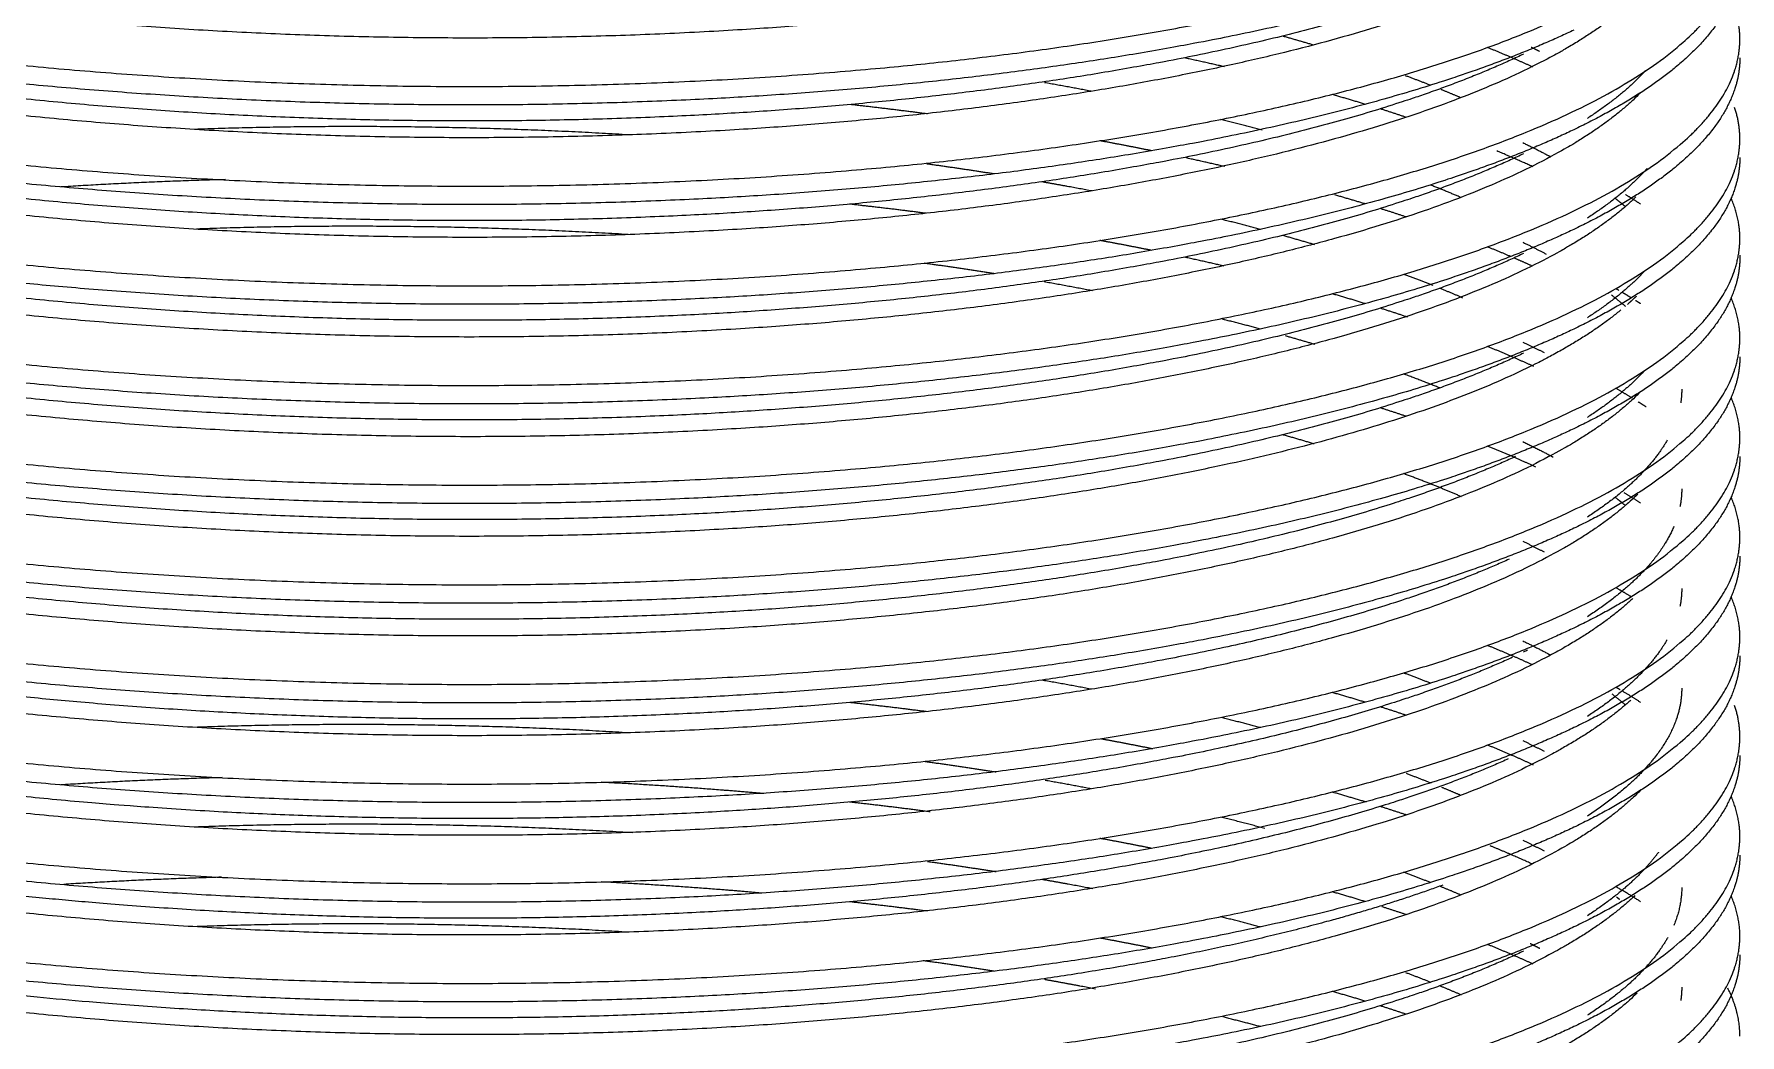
# Model space of a CAD drawing. Header units: millimetres. Extents: x 4812 to 5406, y -603 to -183.
# Drawn here: x 5315.96 to 5336.5, y -526.6 to -514.54 of the extents above; entities that cross this region are included whole.
import ezdxf

# ---------------------------------------------------------------- set-up
doc = ezdxf.new("R2010")
doc.units = ezdxf.units.MM
doc.header["$LTSCALE"] = 0.1
doc.layers.get('0').update_dxf_attribs({"lineweight": 13})

msp = doc.modelspace()

# ---------------------------------------------------------------- linework, layer by layer
at = {"lineweight": -3}
for points, weights, knots in [([(5306.853, -512.844), (5310.316, -514.496), (5316.76, -515.002), (5323.205, -515.509), (5328.855, -514.618), (5334.506, -513.727), (5336.053, -512.004), (5336.495, -511.511), (5336.495, -511.006)], [1, 0.923879532511, 1, 0.923879532511, 1, 0.923879532511, 1, 0.976999908643, 0.967898949015], [-53.02302, -53.02302, -53.02302, -39.767265, -39.767265, -26.51151, -26.51151, -13.255755, -13.255755, -9.250478, -9.250478, -9.250478]), ([(5335.199, -511.745), (5333.557, -513.267), (5328.49, -514.063), (5323.086, -514.912), (5316.924, -514.424), (5310.761, -513.936), (5307.45, -512.354)], [0.991711266515, 0.928278063108, 1, 0.923879532511, 1, 0.923879532511, 1], [-37.295232, -37.295232, -37.295232, -25.351796, -25.351796, -12.675898, -12.675898, 0, 0, 0]), ([(5306.914, -514.073), (5310.382, -515.701), (5316.76, -516.203), (5323.205, -516.709), (5328.855, -515.818), (5334.506, -514.927), (5336.053, -513.204), (5336.495, -512.712), (5336.495, -512.206)], [0.998577536081, 0.924597537032, 1, 0.923879532511, 1, 0.923879532511, 1, 0.976999908643, 0.967898949015], [-52.897985, -52.897985, -52.897985, -39.767265, -39.767265, -26.51151, -26.51151, -13.255755, -13.255755, -9.250478, -9.250478, -9.250478]), ([(5335.219, -512.927), (5333.593, -514.462), (5328.49, -515.264), (5323.086, -516.112), (5316.924, -515.625), (5310.761, -515.137), (5307.45, -513.554)], [0.992555251561, 0.927804263814, 1, 0.923879532511, 1, 0.923879532511, 1], [-37.374132, -37.374132, -37.374132, -25.351796, -25.351796, -12.675898, -12.675898, 0, 0, 0]), ([(5334.496, -513.294), (5332.453, -514.273), (5328.855, -514.841), (5323.205, -515.732), (5316.76, -515.225), (5310.384, -514.724), (5306.916, -513.097)], [0.965590945302, 0.950151436096, 1, 0.923879532511, 1, 0.924627124775, 0.998519499938], [-35.192228, -35.192228, -35.192228, -26.51151, -26.51151, -13.255755, -13.255755, -0.130187, -0.130187, -0.130187]), ([(5306.853, -515.245), (5310.316, -516.896), (5316.76, -517.403), (5323.205, -517.91), (5328.855, -517.019), (5334.506, -516.127), (5336.053, -514.404), (5336.495, -513.912), (5336.495, -513.407)], [1, 0.923879532511, 1, 0.923879532511, 1, 0.923879532511, 1, 0.976999908643, 0.967898949015], [-53.02302, -53.02302, -53.02302, -39.767265, -39.767265, -26.51151, -26.51151, -13.255755, -13.255755, -9.250478, -9.250478, -9.250478]), ([(5333.891, -513.584), (5331.937, -514.52), (5328.49, -515.062), (5323.086, -515.911), (5316.924, -515.423), (5310.761, -514.935), (5307.45, -513.353)], [0.96565146601, 0.95005413795, 1, 0.923879532511, 1, 0.923879532511, 1], [-33.66899, -33.66899, -33.66899, -25.351796, -25.351796, -12.675898, -12.675898, 0, 0, 0]), ([(5336.495, -513.63), (5336.495, -514.135), (5336.053, -514.627), (5335.547, -515.191), (5334.496, -515.695)], [0.967898949015, 0.976999908643, 1, 0.973728096415, 0.965590945302], [-43.772542, -43.772542, -43.772542, -39.767265, -39.767265, -35.192228, -35.192228, -35.192228]), ([(5334.496, -514.495), (5332.453, -515.473), (5328.855, -516.041), (5323.205, -516.932), (5316.76, -516.425), (5310.316, -515.919), (5306.853, -514.267)], [0.965590945302, 0.950151436096, 1, 0.923879532511, 1, 0.923879532511, 1], [-35.192228, -35.192228, -35.192228, -26.51151, -26.51151, -13.255755, -13.255755, 0, 0, 0]), ([(5335.195, -514.15), (5333.549, -515.669), (5328.49, -516.464), (5323.086, -517.313), (5316.924, -516.825), (5310.761, -516.337), (5307.45, -514.755)], [0.991531587595, 0.9283797955, 1, 0.923879532511, 1, 0.923879532511, 1], [-37.278292, -37.278292, -37.278292, -25.351796, -25.351796, -12.675898, -12.675898, 0, 0, 0]), ([(5306.935, -516.484), (5310.405, -518.104), (5316.76, -518.603), (5323.205, -519.11), (5328.855, -518.219), (5334.506, -517.328), (5336.053, -515.605), (5336.495, -515.113), (5336.495, -514.607)], [0.998086364511, 0.924848689449, 1, 0.923879532511, 1, 0.923879532511, 1, 0.976999908643, 0.967898949015], [-52.854249, -52.854249, -52.854249, -39.767265, -39.767265, -26.51151, -26.51151, -13.255755, -13.255755, -9.250478, -9.250478, -9.250478]), ([(5333.891, -514.784), (5331.937, -515.721), (5328.49, -516.262), (5323.086, -517.111), (5316.924, -516.624), (5310.761, -516.136), (5307.45, -514.553)], [0.96565146601, 0.95005413795, 1, 0.923879532511, 1, 0.923879532511, 1], [-33.66899, -33.66899, -33.66899, -25.351796, -25.351796, -12.675898, -12.675898, 0, 0, 0]), ([(5336.495, -514.83), (5336.495, -515.335), (5336.053, -515.828), (5335.547, -516.392), (5334.496, -516.895)], [0.967898949015, 0.976999908643, 1, 0.973728096415, 0.965590945302], [-43.772542, -43.772542, -43.772542, -39.767265, -39.767265, -35.192228, -35.192228, -35.192228]), ([(5335.297, -515.251), (5333.739, -516.84), (5328.49, -517.664), (5323.086, -518.513), (5316.924, -518.025), (5310.761, -517.538), (5307.45, -515.955)], [0.996079364981, 0.925893114436, 1, 0.923879532511, 1, 0.923879532511, 1], [-37.692384, -37.692384, -37.692384, -25.351796, -25.351796, -12.675898, -12.675898, 0, 0, 0]), ([(5334.496, -515.695), (5332.453, -516.674), (5328.855, -517.241), (5323.205, -518.132), (5316.76, -517.626), (5310.944, -517.168), (5307.471, -515.741)], [0.965590945302, 0.950151436096, 1, 0.923879532511, 1, 0.930790299066, 0.987433285625], [-35.192228, -35.192228, -35.192228, -26.51151, -26.51151, -13.255755, -13.255755, -1.203453, -1.203453, -1.203453]), ([(5306.853, -517.646), (5310.316, -519.297), (5316.76, -519.804), (5323.205, -520.31), (5328.855, -519.419), (5334.506, -518.528), (5336.053, -516.805), (5336.495, -516.313), (5336.495, -515.808)], [1, 0.923879532511, 1, 0.923879532511, 1, 0.923879532511, 1, 0.976999908643, 0.967898949015], [-53.02302, -53.02302, -53.02302, -39.767265, -39.767265, -26.51151, -26.51151, -13.255755, -13.255755, -9.250478, -9.250478, -9.250478]), ([(5333.891, -515.985), (5331.937, -516.921), (5328.49, -517.463), (5323.086, -518.312), (5316.924, -517.824), (5310.761, -517.336), (5307.45, -515.754)], [0.96565146601, 0.95005413795, 1, 0.923879532511, 1, 0.923879532511, 1], [-33.66899, -33.66899, -33.66899, -25.351796, -25.351796, -12.675898, -12.675898, 0, 0, 0]), ([(5336.495, -516.03), (5336.495, -516.536), (5336.053, -517.028), (5335.547, -517.592), (5334.496, -518.096)], [0.967898949015, 0.976999908643, 1, 0.973728096415, 0.965590945302], [-43.772542, -43.772542, -43.772542, -39.767265, -39.767265, -35.192228, -35.192228, -35.192228]), ([(5335.377, -516.165), (5335.375, -516.168), (5335.372, -516.17), (5335.1, -516.473), (5334.659, -516.759)], [0.999759701386, 0.999879660447, 1, 0.985062710813, 0.975987776801], [-38.047734, -38.047734, -38.047734, -38.027694, -38.027694, -35.540274, -35.540274, -35.540274]), ([(5335.243, -516.505), (5333.637, -518.056), (5328.49, -518.865), (5323.086, -519.713), (5316.924, -519.226), (5310.761, -518.738), (5307.45, -517.155)], [0.993602158107, 0.927225532363, 1, 0.923879532511, 1, 0.923879532512, 1], [-37.470504, -37.470504, -37.470504, -25.351796, -25.351796, -12.675898, -12.675898, 0, 0, 0]), ([(5334.496, -516.895), (5332.453, -517.874), (5328.855, -518.442), (5323.205, -519.333), (5316.76, -518.826), (5310.406, -518.327), (5306.937, -516.707)], [0.965590945302, 0.950151436096, 1, 0.923879532511, 1, 0.92486862965, 0.998047510062], [-35.192228, -35.192228, -35.192228, -26.51151, -26.51151, -13.255755, -13.255755, -0.172243, -0.172243, -0.172243]), ([(5333.891, -517.185), (5331.937, -518.122), (5328.49, -518.663), (5323.086, -519.512), (5316.924, -519.024), (5310.761, -518.536), (5307.45, -516.954)], [0.96565146601, 0.95005413795, 1, 0.923879532511, 1, 0.923879532511, 1], [-33.66899, -33.66899, -33.66899, -25.351796, -25.351796, -12.675898, -12.675898, 0, 0, 0]), ([(5306.853, -518.846), (5310.316, -520.497), (5316.76, -521.004), (5323.205, -521.511), (5328.855, -520.62), (5334.506, -519.728), (5336.053, -518.006), (5336.495, -517.513), (5336.495, -517.008)], [1, 0.923879532511, 1, 0.923879532511, 1, 0.923879532511, 1, 0.976999908643, 0.967898949015], [-53.02302, -53.02302, -53.02302, -39.767265, -39.767265, -26.51151, -26.51151, -13.255755, -13.255755, -9.250478, -9.250478, -9.250478]), ([(5336.495, -517.231), (5336.495, -517.736), (5336.053, -518.228), (5335.547, -518.793), (5334.496, -519.296)], [0.967898949015, 0.976999908643, 1, 0.973728096415, 0.965590945302], [-43.772542, -43.772542, -43.772542, -39.767265, -39.767265, -35.192228, -35.192228, -35.192228]), ([(5334.496, -518.096), (5332.453, -519.075), (5328.855, -519.642), (5323.205, -520.533), (5316.76, -520.026), (5310.316, -519.52), (5306.853, -517.868)], [0.965590945302, 0.950151436096, 1, 0.923879532511, 1, 0.923879532511, 1], [-35.192228, -35.192228, -35.192228, -26.51151, -26.51151, -13.255755, -13.255755, 0, 0, 0]), ([(5335.063, -517.866), (5333.329, -519.305), (5328.49, -520.065), (5323.086, -520.914), (5316.924, -520.426), (5310.761, -519.938), (5307.45, -518.356)], [0.986631563552, 0.931284006982, 1, 0.923879532511, 1, 0.923879532511, 1], [-36.79467, -36.79467, -36.79467, -25.351796, -25.351796, -12.675898, -12.675898, 0, 0, 0]), ([(5333.891, -518.386), (5331.937, -519.322), (5328.49, -519.864), (5323.086, -520.712), (5316.924, -520.225), (5310.761, -519.737), (5307.45, -518.154)], [0.96565146601, 0.95005413795, 1, 0.923879532511, 1, 0.923879532511, 1], [-33.66899, -33.66899, -33.66899, -25.351796, -25.351796, -12.675898, -12.675898, 0, 0, 0]), ([(5306.853, -520.046), (5310.316, -521.698), (5316.76, -522.204), (5323.205, -522.711), (5328.855, -521.82), (5334.506, -520.929), (5336.053, -519.206), (5336.495, -518.714), (5336.495, -518.208)], [1, 0.923879532511, 1, 0.923879532511, 1, 0.923879532511, 1, 0.976999908643, 0.967898949015], [-53.02302, -53.02302, -53.02302, -39.767265, -39.767265, -26.51151, -26.51151, -13.255755, -13.255755, -9.250478, -9.250478, -9.250478]), ([(5336.495, -518.431), (5336.495, -518.936), (5336.053, -519.429), (5335.547, -519.993), (5334.496, -520.496)], [0.967898949015, 0.976999908643, 1, 0.973728096415, 0.965590945302], [-43.772542, -43.772542, -43.772542, -39.767265, -39.767265, -35.192228, -35.192228, -35.192228]), ([(5335.28, -518.87), (5333.705, -520.446), (5328.49, -521.265), (5323.086, -522.114), (5316.924, -521.626), (5310.761, -521.139), (5307.45, -519.556)], [0.995258807095, 0.926328946517, 1, 0.923879532511, 1, 0.923879532512, 1], [-37.619808, -37.619808, -37.619808, -25.351796, -25.351796, -12.675898, -12.675898, 0, 0, 0]), ([(5334.496, -519.296), (5332.453, -520.275), (5328.855, -520.842), (5323.205, -521.733), (5316.76, -521.227), (5310.374, -520.725), (5306.907, -519.094)], [0.965590945302, 0.950151436096, 1, 0.923879532511, 1, 0.924518767996, 0.998732265223], [-35.192228, -35.192228, -35.192228, -26.51151, -26.51151, -13.255755, -13.255755, -0.111318, -0.111318, -0.111318]), ([(5306.853, -521.247), (5310.316, -522.898), (5316.76, -523.405), (5323.205, -523.911), (5328.855, -523.02), (5334.506, -522.129), (5336.053, -520.406), (5336.495, -519.914), (5336.495, -519.409)], [1, 0.923879532511, 1, 0.923879532511, 1, 0.923879532511, 1, 0.976999908643, 0.967898949015], [-53.02302, -53.02302, -53.02302, -39.767265, -39.767265, -26.51151, -26.51151, -13.255755, -13.255755, -9.250478, -9.250478, -9.250478]), ([(5333.793, -519.632), (5331.846, -520.537), (5328.49, -521.064), (5323.086, -521.913), (5316.924, -521.425), (5310.761, -520.937), (5307.45, -519.355)], [0.9649095899, 0.951308106832, 1, 0.923879532511, 1, 0.923879532512, 1], [-33.460173, -33.460173, -33.460173, -25.351796, -25.351796, -12.675898, -12.675898, 0, 0, 0]), ([(5336.495, -519.631), (5336.495, -520.137), (5336.053, -520.629), (5335.547, -521.193), (5334.496, -521.697)], [0.967898949015, 0.976999908643, 1, 0.973728096415, 0.965590945302], [-43.772542, -43.772542, -43.772542, -39.767265, -39.767265, -35.192228, -35.192228, -35.192228]), ([(5335.62, -519.435), (5335.522, -519.605), (5335.372, -519.771), (5335.1, -520.074), (5334.659, -520.361)], [0.985236098129, 0.991716667311, 1, 0.985062710813, 0.975987776801], [-39.407069, -39.407069, -39.407069, -38.027694, -38.027694, -35.540274, -35.540274, -35.540274]), ([(5335.267, -520.083), (5333.681, -521.65), (5328.49, -522.466), (5323.086, -523.315), (5316.924, -522.827), (5310.761, -522.339), (5307.45, -520.756)], [0.994664873489, 0.926647766728, 1, 0.923879532511, 1, 0.923879532511, 1], [-37.566716, -37.566716, -37.566716, -25.351796, -25.351796, -12.675898, -12.675898, 0, 0, 0]), ([(5334.496, -520.496), (5332.453, -521.475), (5328.855, -522.043), (5323.205, -522.934), (5316.76, -522.427), (5310.316, -521.921), (5306.853, -520.269)], [0.965590945302, 0.950151436096, 1, 0.923879532511, 1, 0.923879532511, 1], [-35.192228, -35.192228, -35.192228, -26.51151, -26.51151, -13.255755, -13.255755, 0, 0, 0]), ([(5306.853, -522.447), (5310.316, -524.099), (5316.76, -524.605), (5323.205, -525.112), (5328.855, -524.221), (5334.506, -523.33), (5336.053, -521.607), (5336.495, -521.114), (5336.495, -520.609)], [1, 0.923879532511, 1, 0.923879532511, 1, 0.923879532511, 1, 0.976999908643, 0.967898949015], [-53.02302, -53.02302, -53.02302, -39.767265, -39.767265, -26.51151, -26.51151, -13.255755, -13.255755, -9.250478, -9.250478, -9.250478]), ([(5335.7, -520.475), (5335.594, -520.726), (5335.372, -520.972), (5335.1, -521.274), (5334.659, -521.561)], [0.97955042137, 0.987829255437, 1, 0.985062710813, 0.975987776801], [-40.054417, -40.054417, -40.054417, -38.027694, -38.027694, -35.540274, -35.540274, -35.540274]), ([(5333.716, -520.868), (5331.776, -521.748), (5328.49, -522.264), (5323.086, -523.113), (5316.924, -522.625), (5311.428, -522.19), (5308.109, -520.845)], [0.964391332865, 0.952280201142, 1, 0.923879532511, 1, 0.931548286321, 0.986207669044], [-33.298296, -33.298296, -33.298296, -25.351796, -25.351796, -12.675898, -12.675898, -1.277033, -1.277033, -1.277033]), ([(5336.495, -520.832), (5336.495, -521.337), (5336.053, -521.829), (5335.547, -522.394), (5334.496, -522.897)], [0.967898949015, 0.976999908643, 1, 0.973728096415, 0.965590945302], [-43.772542, -43.772542, -43.772542, -39.767265, -39.767265, -35.192228, -35.192228, -35.192228]), ([(5334.496, -521.697), (5332.453, -522.676), (5328.855, -523.243), (5323.205, -524.134), (5316.76, -523.628), (5310.316, -523.121), (5306.853, -521.469)], [0.965590945302, 0.950151436096, 1, 0.923879532511, 1, 0.923879532511, 1], [-35.192228, -35.192228, -35.192228, -26.51151, -26.51151, -13.255755, -13.255755, 0, 0, 0]), ([(5335.207, -521.341), (5333.571, -522.868), (5328.49, -523.666), (5323.086, -524.515), (5316.924, -524.027), (5310.761, -523.539), (5307.45, -521.957)], [0.992047750355, 0.928088371715, 1, 0.923879532511, 1, 0.923879532511, 1], [-37.326821, -37.326821, -37.326821, -25.351796, -25.351796, -12.675898, -12.675898, 0, 0, 0]), ([(5306.903, -523.671), (5310.37, -525.303), (5316.76, -525.806), (5323.205, -526.312), (5328.855, -525.421), (5334.506, -524.53), (5336.053, -522.807), (5336.495, -522.315), (5336.495, -521.809)], [0.998822594715, 0.924472859894, 1, 0.923879532511, 1, 0.923879532511, 1, 0.976999908643, 0.967898949015], [-52.919697, -52.919697, -52.919697, -39.767265, -39.767265, -26.51151, -26.51151, -13.255755, -13.255755, -9.250478, -9.250478, -9.250478]), ([(5335.618, -521.839), (5335.521, -522.007), (5335.372, -522.172), (5335.1, -522.475), (5334.659, -522.761)], [0.985366327588, 0.991799779654, 1, 0.985062710813, 0.975987776801], [-39.393229, -39.393229, -39.393229, -38.027694, -38.027694, -35.540274, -35.540274, -35.540274]), ([(5333.757, -522.05), (5331.813, -522.943), (5328.49, -523.465), (5323.086, -524.313), (5316.924, -523.826), (5313.837, -523.581), (5311.3, -523.009)], [0.964658269069, 0.951767900522, 1, 0.923879532511, 1, 0.960369176577, 0.962004578047], [-33.383607, -33.383607, -33.383607, -25.351796, -25.351796, -12.675898, -12.675898, -6.076408, -6.076408, -6.076408]), ([(5336.495, -522.032), (5336.495, -522.538), (5336.053, -523.03), (5335.547, -523.594), (5334.496, -524.097)], [0.967898949015, 0.976999908643, 1, 0.973728096415, 0.965590945302], [-43.772542, -43.772542, -43.772542, -39.767265, -39.767265, -35.192228, -35.192228, -35.192228]), ([(5335.795, -522.42), (5335.795, -522.902), (5335.372, -523.372), (5335.1, -523.675), (5334.659, -523.962)], [0.967898949015, 0.976999908643, 1, 0.985062710813, 0.975987776801], [-41.857765, -41.857765, -41.857765, -38.027694, -38.027694, -35.540274, -35.540274, -35.540274]), ([(5334.496, -522.897), (5332.453, -523.876), (5328.855, -524.443), (5323.205, -525.335), (5316.76, -524.828), (5310.316, -524.321), (5306.853, -522.67)], [0.965590945302, 0.950151436096, 1, 0.923879532511, 1, 0.923879532511, 1], [-35.192228, -35.192228, -35.192228, -26.51151, -26.51151, -13.255755, -13.255755, 0, 0, 0]), ([(5335.181, -522.566), (5333.524, -524.076), (5328.49, -524.866), (5323.086, -525.715), (5316.924, -525.228), (5310.761, -524.74), (5307.45, -523.157)], [0.990957777174, 0.928706766416, 1, 0.923879532511, 1, 0.923879532511, 1], [-37.223843, -37.223843, -37.223843, -25.351796, -25.351796, -12.675898, -12.675898, 0, 0, 0]), ([(5306.853, -524.848), (5310.316, -526.499), (5316.76, -527.006), (5323.205, -527.513), (5328.855, -526.621), (5334.506, -525.73), (5336.053, -524.007), (5336.495, -523.515), (5336.495, -523.01)], [1, 0.923879532511, 1, 0.923879532511, 1, 0.923879532511, 1, 0.976999908643, 0.967898949015], [-53.02302, -53.02302, -53.02302, -39.767265, -39.767265, -26.51151, -26.51151, -13.255755, -13.255755, -9.250478, -9.250478, -9.250478]), ([(5333.707, -523.273), (5331.768, -524.15), (5328.49, -524.665), (5323.086, -525.514), (5316.924, -525.026), (5312.09, -524.643), (5308.861, -523.527)], [0.964333562545, 0.952394691804, 1, 0.923879532511, 1, 0.939295323972, 0.975412378373], [-33.279231, -33.279231, -33.279231, -25.351796, -25.351796, -12.675898, -12.675898, -2.567102, -2.567102, -2.567102]), ([(5336.495, -523.232), (5336.495, -523.738), (5336.053, -524.23), (5335.547, -524.794), (5334.496, -525.298)], [0.967898949015, 0.976999908643, 1, 0.973728096415, 0.965590945302], [-43.772542, -43.772542, -43.772542, -39.767265, -39.767265, -35.192228, -35.192228, -35.192228]), ([(5335.299, -523.652), (5333.743, -525.242), (5328.49, -526.067), (5323.086, -526.916), (5316.924, -526.428), (5310.761, -525.94), (5307.45, -524.358)], [0.996187293981, 0.925836180417, 1, 0.923879532511, 1, 0.923879532511, 1], [-37.701865, -37.701865, -37.701865, -25.351796, -25.351796, -12.675898, -12.675898, 0, 0, 0]), ([(5324.744, -523.692), (5324.488, -523.669), (5324.23, -523.649), (5323.513, -523.593), (5322.783, -523.555)], [0.993703289883, 0.99670939573, 1, 0.99091620372, 0.984000427621], [-40.340296, -40.340296, -40.340296, -39.767265, -39.767265, -38.185396, -38.185396, -38.185396]), ([(5334.496, -524.097), (5332.453, -525.076), (5328.855, -525.644), (5323.205, -526.535), (5316.76, -526.028), (5310.372, -525.526), (5306.905, -523.895)], [0.965590945302, 0.950151436096, 1, 0.923879532511, 1, 0.924492942155, 0.998783066921], [-35.192228, -35.192228, -35.192228, -26.51151, -26.51151, -13.255755, -13.255755, -0.10682, -0.10682, -0.10682]), ([(5306.853, -526.048), (5310.316, -527.7), (5316.76, -528.206), (5323.205, -528.713), (5328.855, -527.822), (5334.506, -526.931), (5336.053, -525.208), (5336.495, -524.716), (5336.495, -524.21)], [1, 0.923879532511, 1, 0.923879532511, 1, 0.923879532511, 1, 0.976999908643, 0.967898949015], [-53.02302, -53.02302, -53.02302, -39.767265, -39.767265, -26.51151, -26.51151, -13.255755, -13.255755, -9.250478, -9.250478, -9.250478]), ([(5336.495, -524.433), (5336.495, -524.938), (5336.053, -525.431), (5335.547, -525.995), (5334.496, -526.498)], [0.967898949015, 0.976999908643, 1, 0.973728096415, 0.965590945302], [-43.772542, -43.772542, -43.772542, -39.767265, -39.767265, -35.192228, -35.192228, -35.192228]), ([(5335.517, -524.395), (5335.452, -524.484), (5335.372, -524.573), (5335.1, -524.875), (5334.659, -525.162)], [0.991704066924, 0.995597398981, 1, 0.985062710813, 0.975987776801], [-38.760834, -38.760834, -38.760834, -38.027694, -38.027694, -35.540274, -35.540274, -35.540274]), ([(5332.92, -524.793), (5331.12, -525.452), (5328.49, -525.865), (5323.086, -526.714), (5316.924, -526.226), (5312.146, -525.848), (5308.929, -524.751)], [0.961946282206, 0.961441771692, 1, 0.923879532511, 1, 0.939951890791, 0.974642438307], [-31.772673, -31.772673, -31.772673, -25.351796, -25.351796, -12.675898, -12.675898, -2.676436, -2.676436, -2.676436]), ([(5324.714, -524.89), (5324.473, -524.868), (5324.23, -524.849), (5323.513, -524.793), (5322.783, -524.755)], [0.994058269847, 0.996903143584, 1, 0.990916203664, 0.984000427536], [-40.306557, -40.306557, -40.306557, -39.767265, -39.767265, -38.185396, -38.185396, -38.185396]), ([(5335.232, -524.918), (5333.616, -526.462), (5328.49, -527.267), (5323.086, -528.116), (5316.924, -527.628), (5310.761, -527.141), (5307.45, -525.558)], [0.993108956966, 0.927496963175, 1, 0.923879532511, 1, 0.923879532511, 1], [-37.425305, -37.425305, -37.425305, -25.351796, -25.351796, -12.675898, -12.675898, 0, 0, 0]), ([(5334.496, -525.298), (5332.453, -526.277), (5328.855, -526.844), (5323.205, -527.735), (5316.76, -527.229), (5310.316, -526.722), (5306.853, -525.07)], [0.965590945302, 0.950151436096, 1, 0.923879532511, 1, 0.923879532511, 1], [-35.192228, -35.192228, -35.192228, -26.51151, -26.51151, -13.255755, -13.255755, 0, 0, 0]), ([(5333.891, -525.588), (5331.937, -526.524), (5328.49, -527.066), (5323.086, -527.915), (5316.924, -527.427), (5310.761, -526.939), (5307.45, -525.356)], [0.96565146601, 0.95005413795, 1, 0.923879532511, 1, 0.923879532511, 1], [-33.66899, -33.66899, -33.66899, -25.351796, -25.351796, -12.675898, -12.675898, 0, 0, 0]), ([(5306.853, -527.248), (5310.316, -528.9), (5316.76, -529.407), (5323.205, -529.913), (5328.855, -529.022), (5334.506, -528.131), (5336.053, -526.408), (5336.495, -525.916), (5336.495, -525.41)], [1, 0.923879532511, 1, 0.923879532511, 1, 0.923879532511, 1, 0.976999908643, 0.967898949015], [-53.02302, -53.02302, -53.02302, -39.767265, -39.767265, -26.51151, -26.51151, -13.255755, -13.255755, -9.250478, -9.250478, -9.250478]), ([(5335.627, -525.424), (5335.528, -525.6), (5335.372, -525.773), (5335.1, -526.076), (5334.659, -526.362)], [0.984744029511, 0.991400512849, 1, 0.985062710813, 0.975987776801], [-39.459717, -39.459717, -39.459717, -38.027694, -38.027694, -35.540274, -35.540274, -35.540274]), ([(5336.495, -525.633), (5336.495, -526.139), (5336.053, -526.631), (5335.547, -527.195), (5334.496, -527.699)], [0.967898949015, 0.976999908643, 1, 0.973728096415, 0.965590945302], [-43.772542, -43.772542, -43.772542, -39.767265, -39.767265, -35.192228, -35.192228, -35.192228]), ([(5335.257, -526.094), (5333.662, -527.655), (5328.49, -528.468), (5323.086, -529.316), (5316.924, -528.829), (5310.761, -528.341), (5307.45, -526.758)], [0.994215826795, 0.926890737617, 1, 0.923879532511, 1, 0.923879532511, 1], [-37.526256, -37.526256, -37.526256, -25.351796, -25.351796, -12.675898, -12.675898, 0, 0, 0]), ([(5334.496, -526.498), (5332.453, -527.477), (5328.855, -528.045), (5323.205, -528.936), (5316.76, -528.429), (5310.316, -527.922), (5306.853, -526.271)], [0.965590945302, 0.950151436096, 1, 0.923879532511, 1, 0.923879532511, 1], [-35.192228, -35.192228, -35.192228, -26.51151, -26.51151, -13.255755, -13.255755, 0, 0, 0])]:
    msp.add_rational_spline(points, weights, degree=2, knots=knots, dxfattribs=at)
for points, weights in [([(5336.495, -514.607), (5336.495, -514.362), (5336.39, -514.119)], [0.967898949015, 0.963544013541, 0.962371639124]), ([(5331.36, -514.675), (5331.183, -514.623), (5331.001, -514.571)], [0.968225529792, 0.96694664821, 0.965927963833]), ([(5334, -514.94), (5333.74, -514.82), (5333.456, -514.705)], [0.99685653901, 0.991134796027, 0.98635066383]), ([(5333.982, -514.699), (5334.032, -514.724), (5334.081, -514.749)], [0.989382534068, 0.988227945911, 0.987121934261]), ([(5330.288, -514.937), (5330.049, -514.882), (5329.804, -514.83)], [0.962161017662, 0.961885785163, 0.961952936605]), ([(5332.771, -515.16), (5332.623, -515.102), (5332.469, -515.045)], [0.984344571492, 0.98192119649, 0.979759941436]), ([(5335.36, -514.983), (5335.09, -515.279), (5334.659, -515.559)], [0.999338428873, 0.984860865855, 0.975987776801]), ([(5328.686, -515.232), (5328.408, -515.179), (5328.123, -515.129)], [0.962905642818, 0.963562594905, 0.964666380532]), ([(5331.988, -515.39), (5331.792, -515.33), (5331.589, -515.272)], [0.969177786288, 0.967701414011, 0.966526184186]), ([(5333.135, -515.31), (5333.018, -515.26), (5332.897, -515.211)], [0.99095624357, 0.988628748465, 0.986487948437]), ([(5326.714, -515.505), (5326.262, -515.446), (5325.799, -515.394)], [0.974675984195, 0.978127802671, 0.982515146186]), ([(5332.477, -515.546), (5332.323, -515.494), (5332.164, -515.444)], [0.973459370734, 0.971915034919, 0.970577735128]), ([(5336.495, -515.808), (5336.495, -515.617), (5336.432, -515.428)], [0.967898949015, 0.964518832004, 0.963055956244]), ([(5323.156, -515.76), (5320.522, -515.598), (5317.885, -515.691)], [0.988927104929, 0.960786470063, 0.961989052038]), ([(5330.742, -515.701), (5330.497, -515.635), (5330.242, -515.572)], [0.964623565978, 0.963523844106, 0.962874747587]), ([(5329.413, -515.949), (5329.106, -515.886), (5328.789, -515.828)], [0.96227063949, 0.962683560078, 0.96361179407]), ([(5333.882, -515.851), (5334.058, -515.935), (5334.219, -516.022)], [0.991725023017, 0.987590989362, 0.984030737373]), ([(5327.518, -516.228), (5327.117, -516.165), (5326.706, -516.108)], [0.967476973547, 0.969643328257, 0.972657238872]), ([(5330.293, -516.139), (5330.064, -516.086), (5329.828, -516.035)], [0.962166768318, 0.961899214699, 0.96194701037]), ([(5334.006, -516.143), (5333.795, -516.045), (5333.568, -515.951)], [0.996983311185, 0.992319364806, 0.988276143182]), ([(5318.259, -516.296), (5317.254, -516.323), (5316.276, -516.385)], [0.962008047893, 0.961494599435, 0.9648420619]), ([(5328.692, -516.433), (5328.395, -516.376), (5328.089, -516.323)], [0.962892816618, 0.963590608085, 0.964799299031]), ([(5331.985, -516.589), (5331.805, -516.534), (5331.619, -516.481)], [0.969153510385, 0.967799339041, 0.966699374111]), ([(5333.135, -516.511), (5332.961, -516.436), (5332.776, -516.363)], [0.99095624357, 0.98748821019, 0.984434674249]), ([(5334.994, -516.521), (5335.058, -516.571), (5335.116, -516.621)], [0.968752747021, 0.967695268348, 0.966801926517]), ([(5335.299, -516.591), (5335.211, -516.533), (5335.116, -516.476)], [0.974999590623, 0.976661012688, 0.978533794661]), ([(5336.495, -517.008), (5336.495, -516.763), (5336.39, -516.519)], [0.967898949015, 0.963544013541, 0.962371639124]), ([(5326.694, -516.702), (5326.24, -516.643), (5325.776, -516.592)], [0.974829370012, 0.978311122974, 0.98273337061]), ([(5332.477, -516.746), (5332.328, -516.696), (5332.174, -516.648)], [0.973459370734, 0.971965836777, 0.970665941732]), ([(5323.11, -516.958), (5320.511, -516.8), (5317.91, -516.891)], [0.988422088029, 0.960928488924, 0.961978383785]), ([(5330.721, -516.895), (5330.485, -516.832), (5330.242, -516.772)], [0.964528263196, 0.963495464271, 0.962874747587]), ([(5329.413, -517.149), (5329.106, -517.087), (5328.789, -517.029)], [0.96227063949, 0.962683560078, 0.96361179407]), ([(5331.378, -517.081), (5331.189, -517.025), (5330.995, -516.97)], [0.968356859689, 0.96697522642, 0.96589106591]), ([(5333.736, -517.223), (5333.599, -517.164), (5333.456, -517.106)], [0.991393252937, 0.988753681423, 0.98635066383]), ([(5333.882, -517.051), (5334.028, -517.121), (5334.164, -517.193)], [0.991725023017, 0.988292055566, 0.985254762579]), ([(5327.524, -517.43), (5327.105, -517.363), (5326.672, -517.304)], [0.967440477766, 0.969705297972, 0.972902617648]), ([(5330.281, -517.337), (5330.046, -517.282), (5329.804, -517.23)], [0.962153671333, 0.96188668891, 0.961952936605]), ([(5333.993, -517.337), (5333.891, -517.29), (5333.784, -517.244)], [0.996692964042, 0.994440592459, 0.99233419817]), ([(5328.702, -517.636), (5328.413, -517.58), (5328.117, -517.528)], [0.96286882408, 0.963538401298, 0.964690546597]), ([(5332.802, -517.573), (5332.636, -517.507), (5332.462, -517.443)], [0.984868206224, 0.98209773565, 0.979662024319]), ([(5335.357, -517.388), (5335.088, -517.681), (5334.659, -517.96)], [0.99914008527, 0.984800004089, 0.975987776801]), ([(5331.985, -517.79), (5331.788, -517.729), (5331.584, -517.671)], [0.969153510385, 0.967672064201, 0.966494854314]), ([(5333.16, -517.722), (5333.024, -517.663), (5332.881, -517.605)], [0.991450997669, 0.988701225392, 0.986207669044]), ([(5334.948, -517.685), (5335.037, -517.753), (5335.116, -517.822)], [0.969534391802, 0.968013272829, 0.966796817056]), ([(5335.036, -517.63), (5335.018, -517.62), (5335.001, -517.609)], [0.980129346395, 0.980483069227, 0.980843670715]), ([(5335.188, -517.721), (5335.134, -517.687), (5335.077, -517.654)], [0.977112552194, 0.978174830577, 0.979311481285]), ([(5335.248, -517.701), (5335.197, -517.75), (5335.141, -517.799)], [0.993804531524, 0.991535109735, 0.989427317107]), ([(5335.299, -517.791), (5335.27, -517.772), (5335.24, -517.753)], [0.974999590623, 0.975547004354, 0.976117363401]), ([(5336.495, -518.208), (5336.495, -517.963), (5336.39, -517.72)], [0.967898949015, 0.963544013541, 0.962371639124]), ([(5330.721, -518.096), (5330.495, -518.035), (5330.262, -517.977)], [0.964528263196, 0.96353745127, 0.962925897382]), ([(5332.495, -517.953), (5332.332, -517.898), (5332.164, -517.845)], [0.973649488344, 0.971997013141, 0.970577735128]), ([(5331.383, -518.283), (5331.206, -518.23), (5331.024, -518.179)], [0.968394922306, 0.967095238912, 0.966057234231]), ([(5334.013, -518.547), (5333.747, -518.424), (5333.456, -518.306)], [0.997136884225, 0.99125176451, 0.98635066383]), ([(5333.882, -518.252), (5334.015, -518.315), (5334.139, -518.38)], [0.991725023017, 0.98861118987, 0.985822885455]), ([(5335.351, -518.594), (5335.083, -518.885), (5334.659, -519.16)], [0.998833721825, 0.984705676668, 0.975987776801]), ([(5332.881, -518.805), (5332.67, -518.72), (5332.446, -518.637)], [0.986207669044, 0.982543223027, 0.979432107256]), ([(5335.202, -518.93), (5335.105, -518.869), (5335.001, -518.81)], [0.97684297104, 0.978724543864, 0.980843670715]), ([(5335.365, -519.034), (5335.318, -519.003), (5335.27, -518.973)], [0.973792666025, 0.974641207264, 0.975550495007]), ([(5335.795, -518.819), (5335.795, -518.901), (5335.783, -518.984)], [0.967898949015, 0.96943840354, 0.971375550221]), ([(5336.495, -519.409), (5336.495, -519.163), (5336.39, -518.92)], [0.967898949015, 0.963544013541, 0.962371639124]), ([(5332.477, -519.147), (5332.324, -519.096), (5332.167, -519.046)], [0.973459370734, 0.97193305274, 0.970608967958]), ([(5331.371, -519.48), (5331.183, -519.424), (5330.988, -519.369)], [0.96830770788, 0.966932702416, 0.965854596662]), ([(5334.039, -519.759), (5333.762, -519.63), (5333.456, -519.506)], [0.997717851084, 0.991492687671, 0.98635066383]), ([(5333.882, -519.452), (5334.073, -519.544), (5334.247, -519.638)], [0.991725023017, 0.987238570707, 0.983427897508]), ([(5333.144, -520.116), (5332.813, -519.973), (5332.446, -519.837)], [0.991129634156, 0.984536206751, 0.979432107256]), ([(5335.795, -520.019), (5335.795, -520.128), (5335.774, -520.235)], [0.967898949015, 0.969923211825, 0.972635092398]), ([(5334.994, -520.122), (5335.051, -520.167), (5335.104, -520.212)], [0.968756152224, 0.967804215194, 0.966985220182]), ([(5335.299, -520.192), (5335.204, -520.13), (5335.102, -520.069)], [0.974999590623, 0.976785029506, 0.978814559881]), ([(5336.495, -520.609), (5336.495, -520.364), (5336.39, -520.12)], [0.967898949015, 0.963544013541, 0.962371639124]), ([(5333.882, -520.652), (5334.015, -520.716), (5334.139, -520.781)], [0.991725023017, 0.98861118987, 0.985822885456]), ([(5335.188, -521.322), (5335.098, -521.266), (5335.001, -521.211)], [0.977112552194, 0.978875671775, 0.980843670715]), ([(5335.795, -521.22), (5335.795, -521.328), (5335.774, -521.436)], [0.967898949015, 0.969925830213, 0.972642109196]), ([(5336.495, -521.809), (5336.495, -521.564), (5336.39, -521.321)], [0.967898949015, 0.963544013541, 0.962371639124]), ([(5333.882, -521.853), (5334.055, -521.936), (5334.213, -522.021)], [0.991725023017, 0.987669483761, 0.984166143829]), ([(5333.993, -522.138), (5333.736, -522.021), (5333.456, -521.907)], [0.996690955151, 0.991065488783, 0.98635066383]), ([(5332.77, -522.362), (5332.613, -522.3), (5332.448, -522.239)], [0.98433124961, 0.981750837248, 0.97946779366]), ([(5328.69, -522.435), (5328.401, -522.379), (5328.104, -522.328)], [0.962898155716, 0.963577721632, 0.964739147849]), ([(5331.985, -522.591), (5331.788, -522.531), (5331.584, -522.473)], [0.969153510384, 0.967672064201, 0.966494854314]), ([(5334.954, -522.491), (5335.039, -522.557), (5335.116, -522.623)], [0.969430359652, 0.967974703335, 0.966801926517]), ([(5335.053, -522.441), (5335.029, -522.427), (5335.005, -522.413)], [0.979791993974, 0.980266224687, 0.980753052974]), ([(5335.299, -522.593), (5335.193, -522.523), (5335.077, -522.455)], [0.974999590623, 0.977002021971, 0.979311481285]), ([(5326.696, -522.704), (5326.244, -522.646), (5325.781, -522.595)], [0.974814816987, 0.978283572828, 0.982686870004]), ([(5332.482, -522.75), (5332.325, -522.697), (5332.164, -522.646)], [0.973511218658, 0.971937458272, 0.970577735128]), ([(5336.495, -523.01), (5336.495, -522.82), (5336.432, -522.63)], [0.967898949015, 0.964518832004, 0.963055956244]), ([(5323.117, -522.96), (5320.521, -522.802), (5317.924, -522.892)], [0.988499106617, 0.960999407857, 0.961973060528]), ([(5330.722, -522.897), (5330.49, -522.835), (5330.249, -522.775)], [0.964536008123, 0.963512291688, 0.962892233846]), ([(5329.426, -523.153), (5329.119, -523.091), (5328.803, -523.033)], [0.962253968351, 0.962656207426, 0.963573389831]), ([(5334.011, -523.347), (5333.746, -523.225), (5333.456, -523.107)], [0.997096492763, 0.99123494077, 0.98635066383]), ([(5333.882, -523.053), (5334.015, -523.117), (5334.139, -523.181)], [0.991725023017, 0.98861118987, 0.985822885456]), ([(5327.54, -523.434), (5327.12, -523.367), (5326.687, -523.308)], [0.967359276907, 0.96960875134, 0.972791914357]), ([(5318.221, -523.499), (5317.236, -523.526), (5316.276, -523.587)], [0.961990282253, 0.96155686632, 0.9648420619]), ([(5328.686, -523.635), (5328.413, -523.582), (5328.132, -523.533)], [0.962905642818, 0.963552144108, 0.964631375556]), ([(5332.781, -523.567), (5332.634, -523.508), (5332.479, -523.451)], [0.984515068388, 0.982077649094, 0.979903394067]), ([(5331.998, -523.795), (5331.802, -523.735), (5331.599, -523.677)], [0.969251798168, 0.967766094842, 0.966582265797]), ([(5333.135, -523.713), (5333.023, -523.665), (5332.907, -523.617)], [0.99095624357, 0.988728746724, 0.986672247279]), ([(5336.495, -524.21), (5336.495, -523.965), (5336.39, -523.722)], [0.967898949015, 0.963544013541, 0.962371639124]), ([(5326.745, -523.911), (5326.267, -523.848), (5325.776, -523.794)], [0.974439485685, 0.978061621619, 0.98273337061]), ([(5332.477, -523.948), (5332.323, -523.897), (5332.164, -523.847)], [0.973459370734, 0.971915034919, 0.970577735128]), ([(5323.165, -524.164), (5320.53, -524.001), (5317.894, -524.094)], [0.989020875771, 0.960827797126, 0.961985424479]), ([(5330.776, -524.112), (5330.514, -524.041), (5330.242, -523.974)], [0.964777885177, 0.963568750051, 0.962874747587]), ([(5329.413, -524.351), (5329.106, -524.289), (5328.789, -524.231)], [0.96227063949, 0.962683560078, 0.96361179407]), ([(5333.993, -524.539), (5333.75, -524.428), (5333.487, -524.32)], [0.996690955151, 0.991371501092, 0.986866309577]), ([(5333.882, -524.253), (5334.015, -524.317), (5334.139, -524.382)], [0.991725023017, 0.98861118987, 0.985822885456]), ([(5327.542, -524.635), (5327.134, -524.57), (5326.715, -524.512)], [0.967344269657, 0.969527311443, 0.972592149591]), ([(5318.211, -524.699), (5317.25, -524.726), (5316.313, -524.785)], [0.961986024414, 0.96158139131, 0.964716197638]), ([(5328.706, -524.839), (5328.407, -524.781), (5328.098, -524.727)], [0.962858877257, 0.96355079102, 0.964763582734]), ([(5332.77, -524.763), (5332.612, -524.7), (5332.446, -524.639)], [0.98433124961, 0.981730659675, 0.979432107256]), ([(5331.985, -524.992), (5331.788, -524.932), (5331.584, -524.874)], [0.969153510385, 0.967672064201, 0.966494854314]), ([(5333.138, -524.914), (5333.012, -524.86), (5332.881, -524.807)], [0.991011406637, 0.988501161977, 0.986207669045]), ([(5335.299, -524.993), (5335.158, -524.902), (5335.001, -524.812)], [0.974999590623, 0.977652234938, 0.980843670715]), ([(5335.008, -524.934), (5335.027, -524.949), (5335.045, -524.964)], [0.968521457678, 0.968214316042, 0.967921507497]), ([(5335.795, -524.821), (5335.795, -525.052), (5335.698, -525.281)], [0.967898949015, 0.972229304071, 0.979706395126]), ([(5336.495, -525.41), (5336.495, -525.165), (5336.39, -524.922)], [0.967898949015, 0.963544013541, 0.962371639124]), ([(5326.712, -525.107), (5326.25, -525.047), (5325.776, -524.995)], [0.974690550952, 0.97822272582, 0.98273337061]), ([(5330.721, -525.298), (5330.486, -525.235), (5330.242, -525.175)], [0.964528263196, 0.963496216907, 0.96287565248]), ([(5332.477, -525.149), (5332.332, -525.101), (5332.184, -525.054)], [0.973459370734, 0.972013654528, 0.970749376439]), ([(5323.11, -525.361), (5320.515, -525.203), (5317.918, -525.293)], [0.988422088029, 0.960971331443, 0.96197518105]), ([(5329.419, -525.553), (5329.112, -525.491), (5328.796, -525.433)], [0.962262296951, 0.962669672863, 0.963591589364]), ([(5334.004, -525.745), (5333.742, -525.624), (5333.456, -525.508)], [0.996931348106, 0.991166054431, 0.98635066383]), ([(5333.971, -525.497), (5334.029, -525.526), (5334.085, -525.554)], [0.989635402151, 0.988306060361, 0.987040524637]), ([(5327.518, -525.831), (5327.097, -525.764), (5326.663, -525.705)], [0.967476973547, 0.969755382697, 0.972971294813]), ([(5328.735, -526.045), (5328.434, -525.987), (5328.126, -525.932)], [0.962795326471, 0.963464035712, 0.964655410735]), ([(5332.774, -525.965), (5332.626, -525.906), (5332.472, -525.849)], [0.984397748726, 0.981969996294, 0.979804688713]), ([(5331.991, -526.194), (5331.795, -526.134), (5331.592, -526.076)], [0.969200875585, 0.967721590374, 0.966543675744]), ([(5333.144, -526.117), (5333.015, -526.062), (5332.881, -526.007)], [0.991123520811, 0.988552329427, 0.986207669044]), ([(5335.795, -526.021), (5335.795, -526.102), (5335.783, -526.183)], [0.967898949015, 0.969412153563, 0.971309603416]), ([(5336.495, -526.611), (5336.495, -526.322), (5336.35, -526.036)], [0.967898949015, 0.962775033668, 0.962056841311]), ([(5330.721, -526.498), (5330.5, -526.439), (5330.271, -526.382)], [0.964528263196, 0.963557508566, 0.962950812529]), ([(5332.48, -526.35), (5332.324, -526.298), (5332.164, -526.248)], [0.973495444089, 0.971930641364, 0.970577735128])]:
    msp.add_rational_spline(points, weights, degree=2, dxfattribs=at)
for points, degree in [([(5336.495, -517.206), (5336.495, -517.218), (5336.495, -517.231)], 2), ([(5333.937, -521.965), (5333.922, -521.972), (5333.906, -521.979), (5333.891, -521.987)], 3)]:
    msp.add_open_spline(points, degree=degree, dxfattribs=at)

doc.saveas('drawing.dxf')
